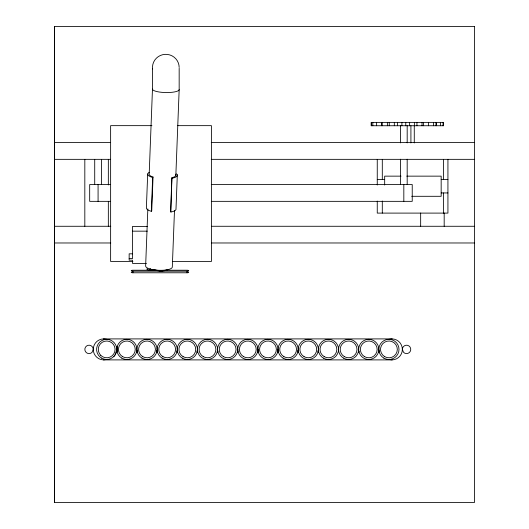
<?xml version="1.0" encoding="UTF-8"?>
<svg xmlns="http://www.w3.org/2000/svg" width="529" height="529" viewBox="0 0 529 529"><rect width="100%" height="100%" fill="white"/><g stroke="black" fill="none" stroke-linecap="round" stroke-linejoin="round"><path stroke-width="0.79" d="M147.69 174.015L146.381 207.837A14.852 4.186 2.2 0 0 149.965 210.879L151.347 211.276L151.73 210.853L153.04 177.03A13.344 3.756 2.2 0 1 149.185 174.226L152.471 89.097L152.471 68.386M147.842 208.869L145.634 266.041A13.344 3.756 2.2 0 0 158.898 270.293A13.344 3.756 2.2 0 0 172.309 267.026L174.484 210.674M151.347 211.276L152.656 177.453L153.04 177.03M175.423 174.226A13.344 3.756 2.2 0 1 171.899 177.724L170.589 211.554L170.874 212.03L172.838 211.56A14.852 4.186 2.2 0 0 176.005 208.724L177.314 174.901M170.874 212.03L171.899 177.724M175.853 175.211L179.166 89.606L179.166 68.294M116.737 349.623L115.415 354.443L113.814 356.533M116.849 348.75L117.107 346.793L117.107 352.01L116.797 349.623M136.581 352.01L136.773 350.562M156.743 352.01L156.915 350.707M176.898 352.01L177.056 350.853M197.059 352.01L197.257 350.489M217.221 352.01A10.077 10.077 0 0 0 204.875 339.664A10.077 10.077 0 0 0 200.359 356.533A10.077 10.077 0 0 0 217.221 352.01L217.393 350.701M237.376 352.01A10.077 10.077 0 0 0 225.037 339.664A10.077 10.077 0 0 0 220.514 356.533A10.077 10.077 0 0 0 237.376 352.01L237.719 349.404L238.063 352.01M257.537 352.01L257.881 349.404A10.077 10.077 0 0 0 242.765 340.676A10.077 10.077 0 0 0 242.765 358.133A10.077 10.077 0 0 0 257.881 349.404L258.225 352.01M277.699 352.01L278.042 349.404A10.077 10.077 0 0 0 262.92 340.676A10.077 10.077 0 0 0 262.92 358.133A10.077 10.077 0 0 0 278.042 349.404L278.386 352.01M297.853 352.01L298.105 350.125M318.015 352.01A10.077 10.077 0 0 0 305.669 339.664A10.077 10.077 0 0 0 301.153 356.533A10.077 10.077 0 0 0 318.015 352.01L318.253 350.198M358.338 352.01L358.444 351.163M378.493 352.01A10.077 10.077 0 0 0 366.147 339.664A10.077 10.077 0 0 0 361.631 356.533A10.077 10.077 0 0 0 378.493 352.01L378.724 350.284M172.183 178.207L174.14 177.737A14.852 4.186 2.2 0 0 176.541 173.849M103.479 359.899L392.121 359.899A10.501 10.501 0 0 0 402.357 349.404A4.199 4.199 0 0 1 407.641 345.344A4.199 4.199 0 0 1 410.193 351.501A4.199 4.199 0 0 1 403.587 352.374L402.357 349.404A10.501 10.501 0 0 0 392.121 338.904L103.479 338.904A10.501 10.501 0 0 0 93.249 349.404L92.02 352.374A4.199 4.199 0 0 1 85.407 351.501A4.199 4.199 0 0 1 87.959 345.344A4.199 4.199 0 0 1 93.249 349.404A10.501 10.501 0 0 0 103.479 359.899L106.686 359.482M388.914 339.32L392.121 338.904M474.42 26.45L474.42 502.55L54.58 502.55L54.434 26.45L474.566 26.45M151.935 125.651L110.627 125.651L110.627 261.458L132.931 261.458M177.546 125.651L211.421 125.651L211.421 261.458L172.593 261.458M110.614 142.446L54.513 142.446L54.58 502.55M211.256 142.446L474.42 142.446M54.513 159.341L110.614 159.341M211.256 159.341L474.42 159.341M401.048 176.144L384.676 176.144L384.676 185.038M406.781 176.144L441.166 176.144L441.166 196.299L411.694 196.299M377.256 179.503L384.676 179.503M441.166 179.503L447.931 179.503M110.475 184.542L89.679 184.542L89.679 201.344L110.475 201.344M211.289 184.542L412.23 184.542L412.23 201.344L211.289 201.344M441.166 192.94L447.931 192.94M54.58 226.273L110.779 226.273M211.607 226.273L474.42 226.273M147.28 226.419L132.514 226.419L132.514 258.562L129.155 258.562M132.514 231.16L147.28 231.16M110.779 242.976L54.58 242.976L54.434 26.45M211.607 242.976L474.42 242.976M132.514 253.814L129.155 253.814L129.155 260.169L132.514 260.169L132.514 263.396L146.46 263.396M147.307 268.606A3.359 0.946 0 0 0 150.216 270.028L155.255 270.028A6.718 1.898 0 0 0 161.953 270.96A6.718 1.898 0 0 0 167.567 269.572M157.053 270.22L132.911 270.22A1.68 0.476 0 0 0 131.232 270.689A1.68 0.476 0 0 0 132.911 271.165L187.054 271.165A1.68 0.476 0 0 0 188.734 270.689A1.68 0.476 0 0 0 187.054 270.22L165.134 270.22M131.457 272.065A1.68 0.476 0 0 0 132.911 272.779L187.054 272.779A1.68 0.476 0 0 0 188.509 272.065M388.914 359.482L392.121 359.899M103.479 338.904L109.298 339.664M152.656 177.453L151.274 177.05A14.852 4.186 2.2 0 1 149.231 172.381M378.949 350.271L379.181 352.01M358.907 351.144L359.019 352.01M318.465 350.198L318.703 352.01M298.296 350.125L298.541 352.01M217.736 350.707L217.908 352.01M197.548 350.489L197.747 352.01M177.433 350.853L177.585 352.01M157.258 350.707L157.43 352.01M137.077 350.562L137.269 352.01M447.931 159.341L447.931 213.101L377.256 213.101L377.256 201.099M444.181 213.048L444.181 226.273M443.54 159.341L443.54 179.503M443.54 192.94L443.54 213.101M443.031 122.384L443.031 125.743M440.485 122.384L440.485 125.743M436.504 122.384L436.504 125.743M435.942 122.384L435.942 125.743M433.396 122.384L433.396 125.743M428.477 122.384L428.477 125.743M423.379 122.384L423.379 125.743M422.03 122.384L422.03 125.743M420.661 213.048L420.661 226.273M416.945 122.384L416.945 125.743M414.366 122.384L414.366 125.743M414.273 125.743L414.273 142.956M410.914 125.743L410.914 142.956M409.625 122.384L409.625 125.743M407.185 125.743L407.185 142.896M407.185 159.229L407.185 184.542M405.763 122.384L405.763 125.743M403.825 184.542L403.825 201.344M401.901 122.384L401.901 125.743M400.466 125.743L400.466 142.896M400.466 159.229L400.466 184.542M397.458 122.384L397.458 125.743M394.317 122.384L394.317 125.743M389.258 122.384L389.258 125.743M387.373 122.384L387.373 125.743M382.302 159.341L382.302 179.503M382.302 201.007L382.302 213.101M382.229 122.384L382.229 125.743M381.554 122.384L381.554 125.743M377.256 159.341L377.256 185.038M376.615 122.384L376.615 125.743M372.826 122.384L372.826 125.743M371.616 122.384L371.616 125.743M187.054 271.165L187.054 272.779M150.216 268.415L150.216 270.028M132.911 271.165L132.911 272.779M108.339 159.341L108.339 184.958M108.339 201.483L108.339 226.273M101.436 159.341L101.436 184.542M98.077 184.542L98.077 201.344M94.717 159.341L94.717 184.542M84.819 159.341L84.819 226.273M179.172 89.606A13.357 3.2 1.1 0 1 165.762 92.549A13.357 3.2 1.1 0 1 152.471 89.097M152.55 68.935A13.344 13.172 0 0 1 165.074 54.355A13.344 13.172 0 0 1 179.166 67.461M162.694 270.57A1.68 0.476 0 0 1 161.074 271.165A1.68 0.476 0 0 1 159.454 270.57M443.593 122.384L371.16 122.384L371.16 125.743L443.593 125.743L443.593 122.384M101.647 358.133A10.077 10.077 0 0 0 116.764 349.404A10.077 10.077 0 0 0 101.647 340.676A10.077 10.077 0 0 0 101.647 358.133M121.809 358.133A10.077 10.077 0 0 0 136.925 349.404A10.077 10.077 0 0 0 121.809 340.676A10.077 10.077 0 0 0 121.809 358.133M100.748 355.343A8.398 8.398 0 0 0 114.8 351.58A8.398 8.398 0 0 0 104.511 341.291A8.398 8.398 0 0 0 100.748 355.343M141.964 358.133A10.077 10.077 0 0 0 157.087 349.404A10.077 10.077 0 0 0 141.964 340.676A10.077 10.077 0 0 0 141.964 358.133M162.125 358.133A10.077 10.077 0 0 0 177.241 349.404A10.077 10.077 0 0 0 162.125 340.676A10.077 10.077 0 0 0 162.125 358.133M142.804 356.678A8.398 8.398 0 0 0 155.407 349.404A8.398 8.398 0 0 0 142.804 342.131A8.398 8.398 0 0 0 142.804 356.678M122.649 356.678A8.398 8.398 0 0 0 135.245 349.404A8.398 8.398 0 0 0 122.649 342.131A8.398 8.398 0 0 0 122.649 356.678M343.559 358.133A10.077 10.077 0 0 0 358.675 349.404A10.077 10.077 0 0 0 343.559 340.676A10.077 10.077 0 0 0 343.559 358.133M323.398 358.133A10.077 10.077 0 0 0 338.52 349.404A10.077 10.077 0 0 0 323.398 340.676A10.077 10.077 0 0 0 323.398 358.133M383.875 358.133A10.077 10.077 0 0 0 398.998 349.404A10.077 10.077 0 0 0 383.875 340.676A10.077 10.077 0 0 0 383.875 358.133M364.56 356.678A8.398 8.398 0 0 0 377.157 349.404A8.398 8.398 0 0 0 364.56 342.131A8.398 8.398 0 0 0 364.56 356.678M384.715 356.678A8.398 8.398 0 0 0 397.319 349.404A8.398 8.398 0 0 0 384.715 342.131A8.398 8.398 0 0 0 384.715 356.678M182.287 358.133A10.077 10.077 0 0 0 197.403 349.404A10.077 10.077 0 0 0 182.287 340.676A10.077 10.077 0 0 0 182.287 358.133M162.965 356.678A8.398 8.398 0 0 0 175.562 349.404A8.398 8.398 0 0 0 162.965 342.131A8.398 8.398 0 0 0 162.965 356.678M183.127 356.678A8.398 8.398 0 0 0 195.723 349.404A8.398 8.398 0 0 0 183.127 342.131A8.398 8.398 0 0 0 183.127 356.678M203.281 356.678A8.398 8.398 0 0 0 215.885 349.404A8.398 8.398 0 0 0 203.281 342.131A8.398 8.398 0 0 0 203.281 356.678M223.443 356.678A8.398 8.398 0 0 0 236.04 349.404A8.398 8.398 0 0 0 223.443 342.131A8.398 8.398 0 0 0 223.443 356.678M283.081 358.133A10.077 10.077 0 0 0 298.197 349.404A10.077 10.077 0 0 0 283.081 340.676A10.077 10.077 0 0 0 283.081 358.133M324.237 356.678A8.398 8.398 0 0 0 336.841 349.404A8.398 8.398 0 0 0 324.237 342.131A8.398 8.398 0 0 0 324.237 356.678M243.604 356.678A8.398 8.398 0 0 0 256.201 349.404A8.398 8.398 0 0 0 243.604 342.131A8.398 8.398 0 0 0 243.604 356.678M263.759 356.678A8.398 8.398 0 0 0 276.363 349.404A8.398 8.398 0 0 0 263.759 342.131A8.398 8.398 0 0 0 263.759 356.678M283.921 356.678A8.398 8.398 0 0 0 296.518 349.404A8.398 8.398 0 0 0 283.921 342.131A8.398 8.398 0 0 0 283.921 356.678M304.082 356.678A8.398 8.398 0 0 0 316.679 349.404A8.398 8.398 0 0 0 304.082 342.131A8.398 8.398 0 0 0 304.082 356.678M344.399 356.678A8.398 8.398 0 0 0 356.996 349.404A8.398 8.398 0 0 0 344.399 342.131A8.398 8.398 0 0 0 344.399 356.678"/></g></svg>
